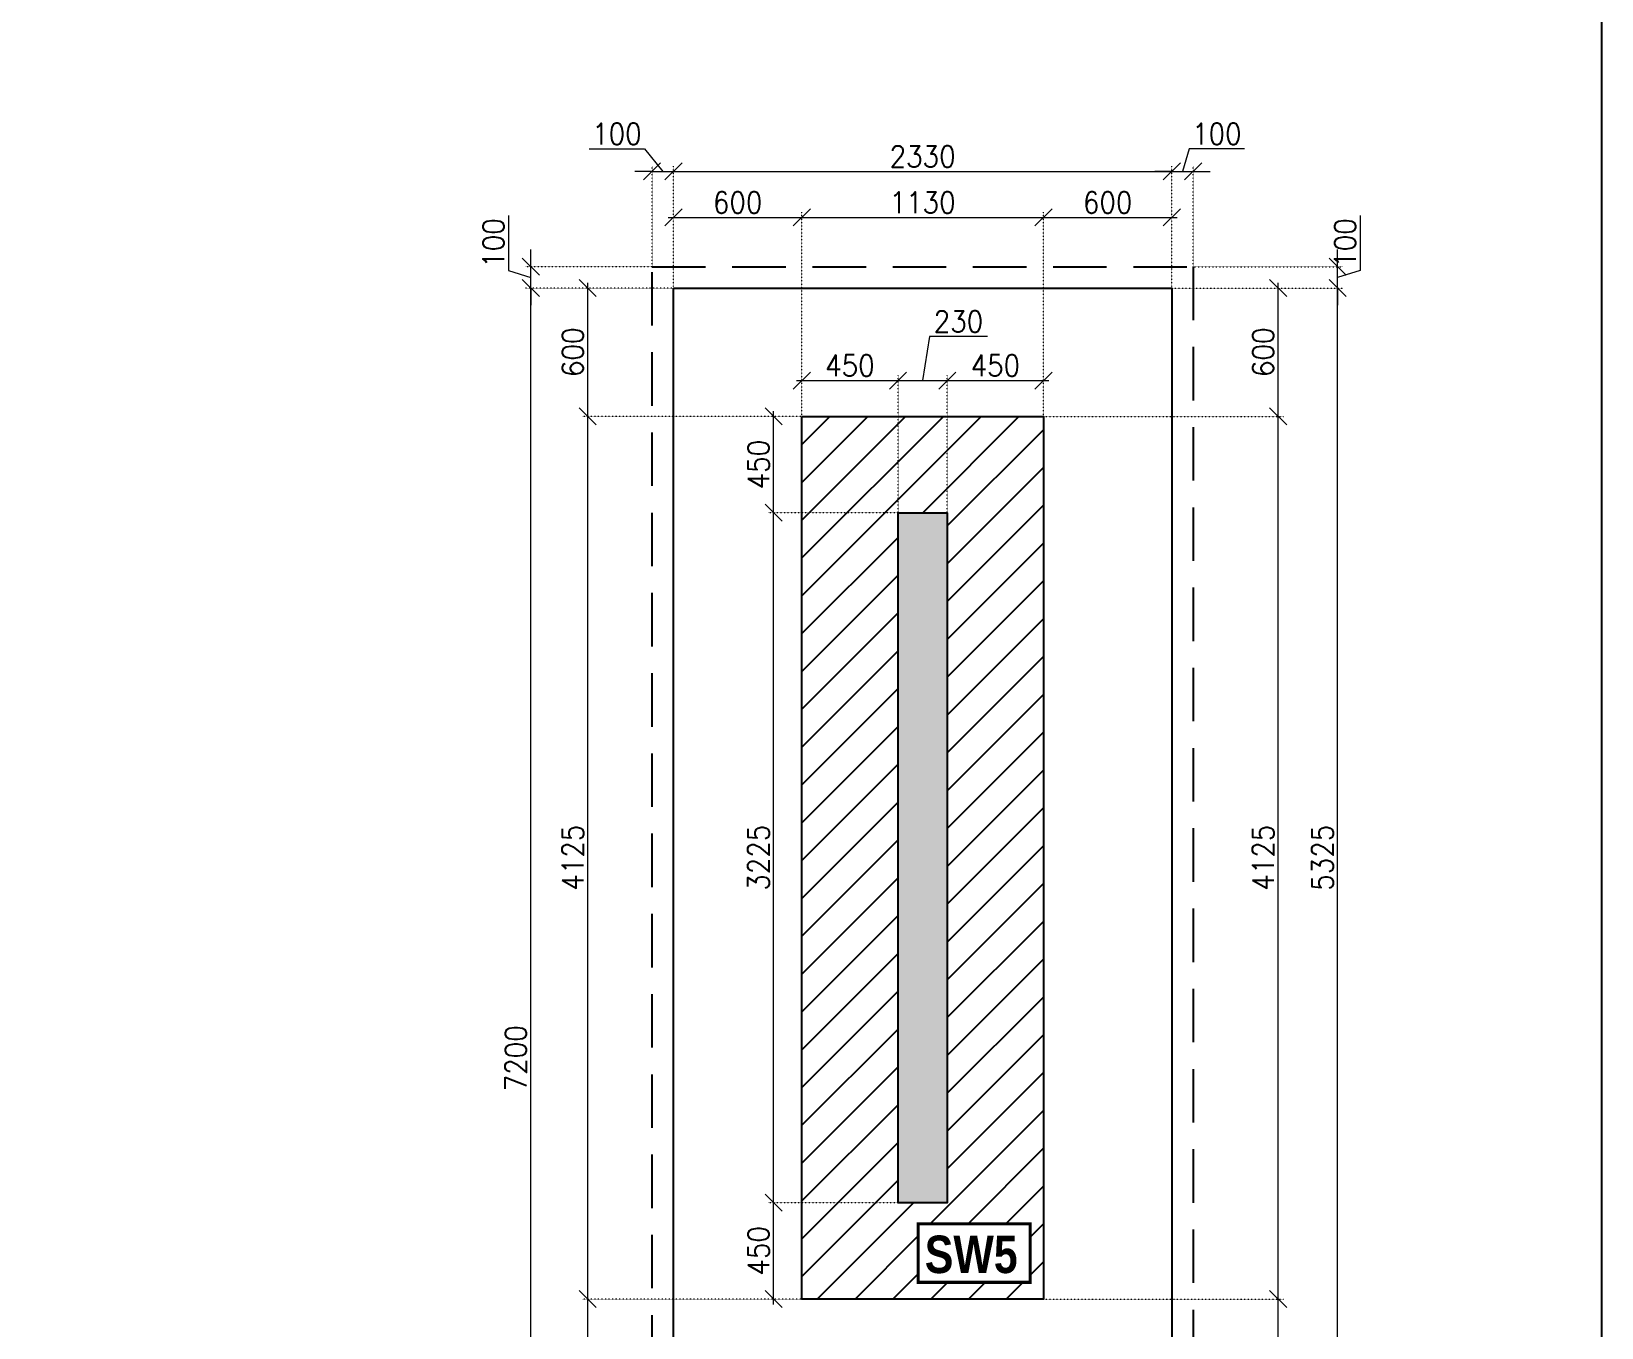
# Model space of a CAD drawing. Header units: millimetres. Extents: x 149548 to 2112824, y -1657616 to -1354760.
# Drawn here: x 1771344 to 1786027, y -1638174 to -1626058 of the extents above; entities that cross this region are included whole.
import ezdxf

# ---------------------------------------------------------------- set-up
doc = ezdxf.new("R2010")
doc.units = ezdxf.units.MM
doc.header["$MEASUREMENT"] = 0
doc.header["$PDMODE"] = 98
for name, pattern in [('CONTINOUS', [0]), ('DOT', [0.25, 0, -0.25]), ('HIDDEN', [0.375, 0.25, -0.125])]:
    doc.linetypes.add(name, pattern=pattern)
for name, color, linetype in [('Footing_ST', 241, 'Continuous'), ('Hatch', 8, 'Continuous'), ('Pcc_ST', 6, 'Continuous'), ('STR.COLUMN', 1, 'Continuous')]:
    doc.layers.add(name, color=color, linetype=linetype)
doc.layers.add('s-dm', color=171, linetype='Continuous', lineweight=15)
doc.layers.add('TXT', color=255, linetype='Continuous', lineweight=5)
doc.styles.add('G3-TEXT', font='ARIALNB.TTF', dxfattribs={"height": 3})
doc.styles.add('RS', font='romans.shx', dxfattribs={"width": 0.9})
doc.dimstyles.new('Maheboob', dxfattribs={"dimtxt": 100, "dimasz": 100, "dimexe": 0, "dimexo": 0, "dimgap": 50, "dimtad": 1, "dimdec": 0, "dimdsep": 46, "dimtxsty": 'RS', "dimblk": 'ME', "dimcen": 225, "dimdle": 25, "dimclrd": 256, "dimclre": 256, "dimclrt": 7, "dimadec": 1, "dimazin": 1, "dimtfac": 1, "dimtdec": 0, "dimtmove": 0, "dimatfit": 0, "dimldrblk": 'ME', "dimfxl": 1, "dimlwd": -1, "dimlwe": -1, "dimarcsym": 0})

# ---------------------------------------------------------------- blocks, each defined once
blk = doc.blocks.new('_Oblique')
at = {"color": 0, "linetype": 'ByBlock', "lineweight": -2}
blk.add_line((-0.5, -0.5), (0.5, 0.5), dxfattribs=at)
blk = doc.blocks.new('*D2343')
at = {"layer": 'Defpoints', "color": 0}
for p in [(1776546, -1637907), (1778548, -1637907), (1777958, -1640227)]:
    blk.add_point(p, dxfattribs=at)
at = {"layer": 's-dm'}
blk.add_line((1776546, -1640277), (1776546, -1637857), dxfattribs=at)
at = {"layer": 's-dm', "linetype": 'DOT'}
for p, q in [((1778548, -1637907), (1776496, -1637907)), ((1777958, -1640227), (1776496, -1640227))]:
    blk.add_line(p, q, dxfattribs=at)
at = {"layer": 's-dm', "xscale": 160, "yscale": 160, "zscale": 160}
for p, rotation in [((1776546, -1637907), 90), ((1776546, -1640227), 270)]:
    blk.add_blockref('_Oblique', p, dxfattribs=dict(at, rotation=rotation))
at = {"layer": 's-dm', "color": 7, "insert": (1776406, -1639067), "char_height": 200, "attachment_point": 5, "rotation": 90, "style": 'RS'}
blk.add_mtext('1160', dxfattribs=at)
blk = doc.blocks.new('ME')
at = {"layer": 's-dm', "color": 2, "ltscale": 50}
for p, q in [((0, -1.044), (0, 1.044)), ((-1.044, 0), (1.044, 0))]:
    blk.add_line(p, q, dxfattribs=at)
blk.add_lwpolyline([(0.738, 0.738), (-0.738, -0.738)], dxfattribs=at)
blk = doc.blocks.new('*D2344')
at = {"layer": 'Defpoints', "color": 0}
for p in [(1776546, -1629657), (1778548, -1629657), (1778548, -1637907)]:
    blk.add_point(p, dxfattribs=at)
at = {"layer": 's-dm', "linetype": 'DOT'}
for p, q in [((1778548, -1629657), (1776496, -1629657)), ((1778548, -1637907), (1776496, -1637907))]:
    blk.add_line(p, q, dxfattribs=at)
at = {"layer": 's-dm'}
blk.add_line((1776546, -1637957), (1776546, -1629607), dxfattribs=at)
at = {"layer": 's-dm', "xscale": 160, "yscale": 160, "zscale": 160}
for p, rotation in [((1776546, -1629657), 90), ((1776546, -1637907), 270)]:
    blk.add_blockref('_Oblique', p, dxfattribs=dict(at, rotation=rotation))
at = {"layer": 's-dm', "color": 7, "insert": (1776406, -1633782), "char_height": 200, "attachment_point": 5, "rotation": 90, "style": 'RS'}
blk.add_mtext('4125', dxfattribs=at)
blk = doc.blocks.new('*D2345')
at = {"layer": 'Defpoints', "color": 0}
for p in [(1776546, -1628457), (1777348, -1628457), (1778548, -1629657)]:
    blk.add_point(p, dxfattribs=at)
at = {"layer": 's-dm', "linetype": 'DOT'}
for p, q in [((1777348, -1628457), (1776496, -1628457)), ((1778548, -1629657), (1776496, -1629657))]:
    blk.add_line(p, q, dxfattribs=at)
at = {"layer": 's-dm'}
blk.add_line((1776546, -1629707), (1776546, -1628407), dxfattribs=at)
at = {"layer": 's-dm', "xscale": 160, "yscale": 160, "zscale": 160}
for p, rotation in [((1776546, -1628457), 90), ((1776546, -1629657), 270)]:
    blk.add_blockref('_Oblique', p, dxfattribs=dict(at, rotation=rotation))
at = {"layer": 's-dm', "color": 7, "insert": (1776406, -1629057), "char_height": 200, "attachment_point": 5, "rotation": 90, "style": 'RS'}
blk.add_mtext('600', dxfattribs=at)
blk = doc.blocks.new('*D2347')
at = {"layer": 'Defpoints', "color": 0}
for p in [(1776014, -1628457), (1777348, -1628457), (1777348, -1642857)]:
    blk.add_point(p, dxfattribs=at)
at = {"layer": 's-dm', "linetype": 'DOT'}
for p, q in [((1777348, -1628457), (1775964, -1628457)), ((1777348, -1642857), (1775964, -1642857))]:
    blk.add_line(p, q, dxfattribs=at)
at = {"layer": 's-dm'}
blk.add_line((1776014, -1642907), (1776014, -1628407), dxfattribs=at)
at = {"layer": 's-dm', "xscale": 160, "yscale": 160, "zscale": 160}
for p, rotation in [((1776014, -1628457), 90), ((1776014, -1642857), 270)]:
    blk.add_blockref('_Oblique', p, dxfattribs=dict(at, rotation=rotation))
at = {"layer": 's-dm', "color": 7, "insert": (1775874, -1635657), "char_height": 200, "attachment_point": 5, "rotation": 90, "style": 'RS'}
blk.add_mtext('7200', dxfattribs=at)
blk = doc.blocks.new('*D2348')
at = {"layer": 'Defpoints', "color": 0}
for p in [(1776014, -1628257), (1777148, -1628257), (1777348, -1628457)]:
    blk.add_point(p, dxfattribs=at)
at = {"layer": 's-dm'}
for p, q in [((1775804, -1627778), (1775804, -1628294)), ((1776014, -1628257), (1776014, -1628097)), ((1775804, -1628294), (1776014, -1628357)), ((1776014, -1628457), (1776014, -1628257)), ((1776014, -1628457), (1776014, -1628617))]:
    blk.add_line(p, q, dxfattribs=at)
at = {"layer": 's-dm', "linetype": 'DOT'}
for p, q in [((1777148, -1628257), (1775964, -1628257)), ((1777348, -1628457), (1775964, -1628457))]:
    blk.add_line(p, q, dxfattribs=at)
at = {"layer": 's-dm', "xscale": 160, "yscale": 160, "zscale": 160}
for p, rotation in [((1776014, -1628257), 270), ((1776014, -1628457), 90)]:
    blk.add_blockref('_Oblique', p, dxfattribs=dict(at, rotation=rotation))
at = {"layer": 's-dm', "color": 7, "insert": (1775664, -1628036), "char_height": 200, "attachment_point": 5, "rotation": 90, "style": 'RS'}
blk.add_mtext('100', dxfattribs=at)
blk = doc.blocks.new('*D2349')
at = {"layer": 'Defpoints', "color": 0}
for p in [(1778548, -1627796), (1777348, -1628457), (1778548, -1629657)]:
    blk.add_point(p, dxfattribs=at)
at = {"layer": 's-dm', "linetype": 'DOT'}
for p, q in [((1777348, -1628457), (1777348, -1627746)), ((1778548, -1629657), (1778548, -1627746))]:
    blk.add_line(p, q, dxfattribs=at)
at = {"layer": 's-dm'}
blk.add_line((1777298, -1627796), (1778598, -1627796), dxfattribs=at)
at = {"layer": 's-dm', "xscale": 160, "yscale": 160, "zscale": 160, "rotation": 180}
blk.add_blockref('_Oblique', (1777348, -1627796), dxfattribs=at)
at = {"layer": 's-dm', "xscale": 160, "yscale": 160, "zscale": 160}
blk.add_blockref('_Oblique', (1778548, -1627796), dxfattribs=at)
at = {"layer": 's-dm', "color": 7, "insert": (1777948, -1627656), "char_height": 200, "attachment_point": 5, "style": 'RS'}
blk.add_mtext('600', dxfattribs=at)
blk = doc.blocks.new('*D2350')
at = {"layer": 'Defpoints', "color": 0}
for p in [(1780808, -1627796), (1778548, -1629657), (1780808, -1629657)]:
    blk.add_point(p, dxfattribs=at)
at = {"layer": 's-dm', "linetype": 'DOT'}
for p, q in [((1778548, -1629657), (1778548, -1627746)), ((1780808, -1629657), (1780808, -1627746))]:
    blk.add_line(p, q, dxfattribs=at)
at = {"layer": 's-dm'}
blk.add_line((1778498, -1627796), (1780858, -1627796), dxfattribs=at)
at = {"layer": 's-dm', "xscale": 160, "yscale": 160, "zscale": 160, "rotation": 180}
blk.add_blockref('_Oblique', (1778548, -1627796), dxfattribs=at)
at = {"layer": 's-dm', "xscale": 160, "yscale": 160, "zscale": 160}
blk.add_blockref('_Oblique', (1780808, -1627796), dxfattribs=at)
at = {"layer": 's-dm', "color": 7, "insert": (1779678, -1627656), "char_height": 200, "attachment_point": 5, "style": 'RS'}
blk.add_mtext('1130', dxfattribs=at)
blk = doc.blocks.new('*D2351')
at = {"layer": 'Defpoints', "color": 0}
for p in [(1782008, -1627796), (1782008, -1628457), (1780808, -1629657)]:
    blk.add_point(p, dxfattribs=at)
at = {"layer": 's-dm', "linetype": 'DOT'}
for p, q in [((1780808, -1629657), (1780808, -1627746)), ((1782008, -1628457), (1782008, -1627746))]:
    blk.add_line(p, q, dxfattribs=at)
at = {"layer": 's-dm'}
blk.add_line((1780758, -1627796), (1782058, -1627796), dxfattribs=at)
at = {"layer": 's-dm', "xscale": 160, "yscale": 160, "zscale": 160, "rotation": 180}
blk.add_blockref('_Oblique', (1780808, -1627796), dxfattribs=at)
at = {"layer": 's-dm', "xscale": 160, "yscale": 160, "zscale": 160}
blk.add_blockref('_Oblique', (1782008, -1627796), dxfattribs=at)
at = {"layer": 's-dm', "color": 7, "insert": (1781408, -1627656), "char_height": 200, "attachment_point": 5, "style": 'RS'}
blk.add_mtext('600', dxfattribs=at)
blk = doc.blocks.new('*D2352')
at = {"layer": 'Defpoints', "color": 0}
for p in [(1777348, -1627366), (1777148, -1628257), (1777348, -1628457)]:
    blk.add_point(p, dxfattribs=at)
at = {"layer": 's-dm'}
for p, q in [((1776561, -1627156), (1777076, -1627156)), ((1777076, -1627156), (1777248, -1627366)), ((1777148, -1627366), (1776988, -1627366)), ((1777148, -1627366), (1777348, -1627366)), ((1777348, -1627366), (1777508, -1627366))]:
    blk.add_line(p, q, dxfattribs=at)
at = {"layer": 's-dm', "linetype": 'DOT'}
for p, q in [((1777148, -1628257), (1777148, -1627316)), ((1777348, -1628457), (1777348, -1627316))]:
    blk.add_line(p, q, dxfattribs=at)
at = {"layer": 's-dm', "xscale": 160, "yscale": 160, "zscale": 160}
blk.add_blockref('_Oblique', (1777148, -1627366), dxfattribs=at)
at = {"layer": 's-dm', "xscale": 160, "yscale": 160, "zscale": 160, "rotation": 180}
blk.add_blockref('_Oblique', (1777348, -1627366), dxfattribs=at)
at = {"layer": 's-dm', "color": 7, "insert": (1776819, -1627016), "char_height": 200, "attachment_point": 5, "style": 'RS'}
blk.add_mtext('100', dxfattribs=at)
blk = doc.blocks.new('*D2353')
at = {"layer": 'Defpoints', "color": 0}
for p in [(1782008, -1627366), (1777348, -1628457), (1782008, -1628457)]:
    blk.add_point(p, dxfattribs=at)
at = {"layer": 's-dm', "linetype": 'DOT'}
for p, q in [((1777348, -1628457), (1777348, -1627316)), ((1782008, -1628457), (1782008, -1627316))]:
    blk.add_line(p, q, dxfattribs=at)
at = {"layer": 's-dm'}
blk.add_line((1777298, -1627366), (1782058, -1627366), dxfattribs=at)
at = {"layer": 's-dm', "xscale": 160, "yscale": 160, "zscale": 160, "rotation": 180}
blk.add_blockref('_Oblique', (1777348, -1627366), dxfattribs=at)
at = {"layer": 's-dm', "xscale": 160, "yscale": 160, "zscale": 160}
blk.add_blockref('_Oblique', (1782008, -1627366), dxfattribs=at)
at = {"layer": 's-dm', "color": 7, "insert": (1779678, -1627226), "char_height": 200, "attachment_point": 5, "style": 'RS'}
blk.add_mtext('2330', dxfattribs=at)
blk = doc.blocks.new('*D2354')
at = {"layer": 'Defpoints', "color": 0}
for p in [(1782208, -1627366), (1782208, -1628257), (1782008, -1628457)]:
    blk.add_point(p, dxfattribs=at)
at = {"layer": 's-dm'}
for p, q in [((1782171, -1627156), (1782108, -1627366)), ((1782687, -1627156), (1782171, -1627156)), ((1782008, -1627366), (1781848, -1627366)), ((1782008, -1627366), (1782208, -1627366)), ((1782208, -1627366), (1782368, -1627366))]:
    blk.add_line(p, q, dxfattribs=at)
at = {"layer": 's-dm', "linetype": 'DOT'}
for p, q in [((1782008, -1628457), (1782008, -1627316)), ((1782208, -1628257), (1782208, -1627316))]:
    blk.add_line(p, q, dxfattribs=at)
at = {"layer": 's-dm', "xscale": 160, "yscale": 160, "zscale": 160}
blk.add_blockref('_Oblique', (1782008, -1627366), dxfattribs=at)
at = {"layer": 's-dm', "xscale": 160, "yscale": 160, "zscale": 160, "rotation": 180}
blk.add_blockref('_Oblique', (1782208, -1627366), dxfattribs=at)
at = {"layer": 's-dm', "color": 7, "insert": (1782429, -1627016), "char_height": 200, "attachment_point": 5, "style": 'RS'}
blk.add_mtext('100', dxfattribs=at)
blk = doc.blocks.new('*D2358')
at = {"layer": 'Defpoints', "color": 0}
for p in [(1780808, -1637907), (1783003, -1637907), (1782008, -1639107)]:
    blk.add_point(p, dxfattribs=at)
at = {"layer": 's-dm'}
blk.add_line((1783003, -1639157), (1783003, -1637857), dxfattribs=at)
at = {"layer": 's-dm', "linetype": 'DOT'}
for p, q in [((1780808, -1637907), (1783053, -1637907)), ((1782008, -1639107), (1783053, -1639107))]:
    blk.add_line(p, q, dxfattribs=at)
at = {"layer": 's-dm', "xscale": 160, "yscale": 160, "zscale": 160}
for p, rotation in [((1783003, -1637907), 90), ((1783003, -1639107), 270)]:
    blk.add_blockref('_Oblique', p, dxfattribs=dict(at, rotation=rotation))
at = {"layer": 's-dm', "color": 7, "insert": (1782863, -1638507), "char_height": 200, "attachment_point": 5, "rotation": 90, "style": 'RS'}
blk.add_mtext('600', dxfattribs=at)
blk = doc.blocks.new('*D2359')
at = {"layer": 'Defpoints', "color": 0}
for p in [(1780808, -1629657), (1783003, -1629657), (1780808, -1637907)]:
    blk.add_point(p, dxfattribs=at)
at = {"layer": 's-dm', "linetype": 'DOT'}
for p, q in [((1780808, -1629657), (1783053, -1629657)), ((1780808, -1637907), (1783053, -1637907))]:
    blk.add_line(p, q, dxfattribs=at)
at = {"layer": 's-dm'}
blk.add_line((1783003, -1637957), (1783003, -1629607), dxfattribs=at)
at = {"layer": 's-dm', "xscale": 160, "yscale": 160, "zscale": 160}
for p, rotation in [((1783003, -1629657), 90), ((1783003, -1637907), 270)]:
    blk.add_blockref('_Oblique', p, dxfattribs=dict(at, rotation=rotation))
at = {"layer": 's-dm', "color": 7, "insert": (1782863, -1633782), "char_height": 200, "attachment_point": 5, "rotation": 90, "style": 'RS'}
blk.add_mtext('4125', dxfattribs=at)
blk = doc.blocks.new('*D2360')
at = {"layer": 'Defpoints', "color": 0}
for p in [(1782008, -1628457), (1783003, -1628457), (1780808, -1629657)]:
    blk.add_point(p, dxfattribs=at)
at = {"layer": 's-dm', "linetype": 'DOT'}
for p, q in [((1782008, -1628457), (1783053, -1628457)), ((1780808, -1629657), (1783053, -1629657))]:
    blk.add_line(p, q, dxfattribs=at)
at = {"layer": 's-dm'}
blk.add_line((1783003, -1629707), (1783003, -1628407), dxfattribs=at)
at = {"layer": 's-dm', "xscale": 160, "yscale": 160, "zscale": 160}
for p, rotation in [((1783003, -1628457), 90), ((1783003, -1629657), 270)]:
    blk.add_blockref('_Oblique', p, dxfattribs=dict(at, rotation=rotation))
at = {"layer": 's-dm', "color": 7, "insert": (1782863, -1629057), "char_height": 200, "attachment_point": 5, "rotation": 90, "style": 'RS'}
blk.add_mtext('600', dxfattribs=at)
blk = doc.blocks.new('*D2363')
at = {"layer": 'Defpoints', "color": 0}
for p in [(1782008, -1628457), (1783558, -1628457), (1782008, -1639107)]:
    blk.add_point(p, dxfattribs=at)
at = {"layer": 's-dm', "linetype": 'DOT'}
for p, q in [((1782008, -1628457), (1783608, -1628457)), ((1782008, -1639107), (1783608, -1639107))]:
    blk.add_line(p, q, dxfattribs=at)
at = {"layer": 's-dm'}
blk.add_line((1783558, -1639157), (1783558, -1628407), dxfattribs=at)
at = {"layer": 's-dm', "xscale": 160, "yscale": 160, "zscale": 160}
for p, rotation in [((1783558, -1628457), 90), ((1783558, -1639107), 270)]:
    blk.add_blockref('_Oblique', p, dxfattribs=dict(at, rotation=rotation))
at = {"layer": 's-dm', "color": 7, "insert": (1783418, -1633782), "char_height": 200, "attachment_point": 5, "rotation": 90, "style": 'RS'}
blk.add_mtext('5325', dxfattribs=at)
blk = doc.blocks.new('*D2364')
at = {"layer": 'Defpoints', "color": 0}
for p in [(1782208, -1628257), (1783558, -1628257), (1782008, -1628457)]:
    blk.add_point(p, dxfattribs=at)
at = {"layer": 's-dm'}
for p, q in [((1783768, -1627778), (1783768, -1628294)), ((1783558, -1628257), (1783558, -1628097)), ((1783558, -1628457), (1783558, -1628257)), ((1783768, -1628294), (1783558, -1628357)), ((1783558, -1628457), (1783558, -1628617))]:
    blk.add_line(p, q, dxfattribs=at)
at = {"layer": 's-dm', "linetype": 'DOT'}
for p, q in [((1782208, -1628257), (1783608, -1628257)), ((1782008, -1628457), (1783608, -1628457))]:
    blk.add_line(p, q, dxfattribs=at)
at = {"layer": 's-dm', "xscale": 160, "yscale": 160, "zscale": 160}
for p, rotation in [((1783558, -1628257), 270), ((1783558, -1628457), 90)]:
    blk.add_blockref('_Oblique', p, dxfattribs=dict(at, rotation=rotation))
at = {"layer": 's-dm', "color": 7, "insert": (1783628, -1628036), "char_height": 200, "attachment_point": 5, "rotation": 90, "style": 'RS'}
blk.add_mtext('100', dxfattribs=at)
blk = doc.blocks.new('*D2452')
at = {"layer": 'Defpoints', "color": 0}
for p in [(1778284, -1637007), (1779448, -1637007), (1778548, -1637907)]:
    blk.add_point(p, dxfattribs=at)
at = {"layer": 's-dm', "linetype": 'DOT'}
for p, q in [((1779448, -1637007), (1778234, -1637007)), ((1778548, -1637907), (1778234, -1637907))]:
    blk.add_line(p, q, dxfattribs=at)
at = {"layer": 's-dm'}
blk.add_line((1778284, -1637957), (1778284, -1636957), dxfattribs=at)
at = {"layer": 's-dm', "xscale": 160, "yscale": 160, "zscale": 160}
for p, rotation in [((1778284, -1637007), 90), ((1778284, -1637907), 270)]:
    blk.add_blockref('_Oblique', p, dxfattribs=dict(at, rotation=rotation))
at = {"layer": 's-dm', "color": 7, "insert": (1778144, -1637457), "char_height": 200, "attachment_point": 5, "rotation": 90, "style": 'RS'}
blk.add_mtext('450', dxfattribs=at)
blk = doc.blocks.new('*D2453')
at = {"layer": 'Defpoints', "color": 0}
for p in [(1778284, -1630557), (1779448, -1630557), (1779448, -1637007)]:
    blk.add_point(p, dxfattribs=at)
at = {"layer": 's-dm'}
blk.add_line((1778284, -1637057), (1778284, -1630507), dxfattribs=at)
at = {"layer": 's-dm', "linetype": 'DOT'}
for p, q in [((1779448, -1630557), (1778234, -1630557)), ((1779448, -1637007), (1778234, -1637007))]:
    blk.add_line(p, q, dxfattribs=at)
at = {"layer": 's-dm', "xscale": 160, "yscale": 160, "zscale": 160}
for p, rotation in [((1778284, -1630557), 90), ((1778284, -1637007), 270)]:
    blk.add_blockref('_Oblique', p, dxfattribs=dict(at, rotation=rotation))
at = {"layer": 's-dm', "color": 7, "insert": (1778144, -1633782), "char_height": 200, "attachment_point": 5, "rotation": 90, "style": 'RS'}
blk.add_mtext('3225', dxfattribs=at)
blk = doc.blocks.new('*D2454')
at = {"layer": 'Defpoints', "color": 0}
for p in [(1778284, -1629657), (1778548, -1629657), (1779448, -1630557)]:
    blk.add_point(p, dxfattribs=at)
at = {"layer": 's-dm', "linetype": 'DOT'}
for p, q in [((1778548, -1629657), (1778234, -1629657)), ((1779448, -1630557), (1778234, -1630557))]:
    blk.add_line(p, q, dxfattribs=at)
at = {"layer": 's-dm'}
blk.add_line((1778284, -1630607), (1778284, -1629607), dxfattribs=at)
at = {"layer": 's-dm', "xscale": 160, "yscale": 160, "zscale": 160}
for p, rotation in [((1778284, -1629657), 90), ((1778284, -1630557), 270)]:
    blk.add_blockref('_Oblique', p, dxfattribs=dict(at, rotation=rotation))
at = {"layer": 's-dm', "color": 7, "insert": (1778144, -1630107), "char_height": 200, "attachment_point": 5, "rotation": 90, "style": 'RS'}
blk.add_mtext('450', dxfattribs=at)
blk = doc.blocks.new('*D2455')
at = {"layer": 'Defpoints', "color": 0}
for p in [(1779448, -1629322), (1778548, -1629657), (1779448, -1630557)]:
    blk.add_point(p, dxfattribs=at)
at = {"layer": 's-dm'}
blk.add_line((1778498, -1629322), (1779498, -1629322), dxfattribs=at)
at = {"layer": 's-dm', "linetype": 'DOT'}
for p, q in [((1778548, -1629657), (1778548, -1629272)), ((1779448, -1630557), (1779448, -1629272))]:
    blk.add_line(p, q, dxfattribs=at)
at = {"layer": 's-dm', "xscale": 160, "yscale": 160, "zscale": 160, "rotation": 180}
blk.add_blockref('_Oblique', (1778548, -1629322), dxfattribs=at)
at = {"layer": 's-dm', "xscale": 160, "yscale": 160, "zscale": 160}
blk.add_blockref('_Oblique', (1779448, -1629322), dxfattribs=at)
at = {"layer": 's-dm', "color": 7, "insert": (1778998, -1629182), "char_height": 200, "attachment_point": 5, "style": 'RS'}
blk.add_mtext('450', dxfattribs=at)
blk = doc.blocks.new('*D2456')
at = {"layer": 'Defpoints', "color": 0}
for p in [(1779908, -1629322), (1779448, -1630557), (1779908, -1630557)]:
    blk.add_point(p, dxfattribs=at)
at = {"layer": 's-dm'}
for p, q in [((1779741, -1628909), (1779678, -1629322)), ((1780284, -1628909), (1779741, -1628909)), ((1779398, -1629322), (1779958, -1629322))]:
    blk.add_line(p, q, dxfattribs=at)
at = {"layer": 's-dm', "linetype": 'DOT'}
for p, q in [((1779448, -1630557), (1779448, -1629272)), ((1779908, -1630557), (1779908, -1629272))]:
    blk.add_line(p, q, dxfattribs=at)
at = {"layer": 's-dm', "xscale": 160, "yscale": 160, "zscale": 160, "rotation": 180}
blk.add_blockref('_Oblique', (1779448, -1629322), dxfattribs=at)
at = {"layer": 's-dm', "xscale": 160, "yscale": 160, "zscale": 160}
blk.add_blockref('_Oblique', (1779908, -1629322), dxfattribs=at)
at = {"layer": 's-dm', "color": 7, "insert": (1780013, -1628769), "char_height": 200, "attachment_point": 5, "style": 'RS'}
blk.add_mtext('230', dxfattribs=at)
blk = doc.blocks.new('*D2457')
at = {"layer": 'Defpoints', "color": 0}
for p in [(1780808, -1629322), (1780808, -1629657), (1779908, -1630557)]:
    blk.add_point(p, dxfattribs=at)
at = {"layer": 's-dm'}
blk.add_line((1779858, -1629322), (1780858, -1629322), dxfattribs=at)
at = {"layer": 's-dm', "linetype": 'DOT'}
for p, q in [((1779908, -1630557), (1779908, -1629272)), ((1780808, -1629657), (1780808, -1629272))]:
    blk.add_line(p, q, dxfattribs=at)
at = {"layer": 's-dm', "xscale": 160, "yscale": 160, "zscale": 160, "rotation": 180}
blk.add_blockref('_Oblique', (1779908, -1629322), dxfattribs=at)
at = {"layer": 's-dm', "xscale": 160, "yscale": 160, "zscale": 160}
blk.add_blockref('_Oblique', (1780808, -1629322), dxfattribs=at)
at = {"layer": 's-dm', "color": 7, "insert": (1780358, -1629182), "char_height": 200, "attachment_point": 5, "style": 'RS'}
blk.add_mtext('450', dxfattribs=at)

msp = doc.modelspace()

# ---------------------------------------------------------------- hatches: boundary and pattern name
at = {"layer": 'Hatch', "linetype": 'CONTINOUS', "ltscale": 96}
h = msp.add_hatch(dxfattribs=at)
h.set_pattern_fill('ANSI31', color=256, scale=2000)
h.set_pattern_definition([(45, (-2101159.74, 1394563), (-176.776695, 176.776695), [])])
h.paths.add_polyline_path([(1779636.1, -1637751.3), (1780683.9, -1637751.3), (1780683.9, -1637204), (1779636.1, -1637204)])
h.paths.add_polyline_path([(1778548.4, -1629657), (1778548.4, -1637907), (1780808.4, -1637907), (1780808.4, -1629657)])
h.paths.add_polyline_path([(1779448.4, -1630557), (1779908.4, -1630557), (1779908.4, -1637007), (1779448.4, -1637007)], flags=16)
at = {"layer": 'STR.COLUMN', "transparency": 33554687}
h = msp.add_hatch(color=256, dxfattribs=at)
h.dxf.hatch_style = 1
h.paths.add_polyline_path([(1779448.4, -1630557), (1779448.4, -1637007), (1779908.4, -1637007), (1779908.4, -1630557)])

# ---------------------------------------------------------------- linework, layer by layer
at = {"lineweight": -3}
msp.add_lwpolyline([(1786027, -1657616.5), (1667061.5, -1657616.5), (1667061.5, -1577510.7), (1786027, -1577510.7)], close=True, dxfattribs=at)
at = {"color": 101, "const_width": 29.5}
msp.add_lwpolyline([(1779636.1, -1637751.3), (1779636.1, -1637204), (1780683.9, -1637204), (1780683.9, -1637751.3)], close=True, dxfattribs=at)
at = {"layer": 'Footing_ST'}
for points in [[(1777348.4, -1628457), (1782008.4, -1628457), (1782008.4, -1639107), (1781333.4, -1639107), (1781333.4, -1642857), (1777348.4, -1642857)], [(1778548.4, -1629657), (1780808.4, -1629657), (1780808.4, -1637907), (1778548.4, -1637907)]]:
    msp.add_lwpolyline(points, close=True, dxfattribs=at)
at = {"layer": 'Pcc_ST', "linetype": 'HIDDEN', "ltscale": 2000}
msp.add_lwpolyline([(1777148.4, -1643057), (1777148.4, -1628257), (1782208.4, -1628257), (1782208.4, -1639307), (1781533.4, -1639307), (1781533.4, -1643057), (1777148.4, -1643057)], dxfattribs=at)
at = {"layer": 'STR.COLUMN', "color": 5}
msp.add_lwpolyline([(1779448.4, -1630557), (1779908.4, -1630557), (1779908.4, -1637007), (1779448.4, -1637007), (1779448.4, -1630557)], dxfattribs=at)

# ---------------------------------------------------------------- texts
at = {"layer": 'TXT', "style": 'G3-TEXT'}
msp.add_text('SW5', height=350, dxfattribs=at).set_placement((1779698, -1637664.5))

# ---------------------------------------------------------------- dimensions: what is measured, and where the dimension line sits
at = {"layer": 's-dm'}
for base, p1, p2, override, picture, middle in [((1777348.4, -1627366.1), (1777148.4, -1628257), (1777348.4, -1628457), {"dimscale": 2, "dimasz": 80, "dimexe": 25, "dimgap": 20, "dimlfac": 0.5, "dimtxsty": 'RS', "dimblk1": 'Oblique', "dimblk2": 'Oblique', "dimsah": 1, "dimtmove": 1, "dimldrblk": 'ME', "dimfxl": 0, "dimarcsym": 1}, '*D2352', (1777036.4, -1627156.1)), ((1779908.4, -1629322.1), (1779448.4, -1630557), (1779908.4, -1630557), {"dimscale": 2, "dimasz": 80, "dimexe": 25, "dimgap": 20, "dimlfac": 0.5, "dimblk1": 'Oblique', "dimblk2": 'Oblique', "dimsah": 1, "dimtmove": 1, "dimfxl": 0, "dimarcsym": 1}, '*D2456', (1779781.4, -1628909.1))]:
    dim = msp.add_linear_dim(base=base, p1=p1, p2=p2, dimstyle='Maheboob', override=override, dxfattribs=at)
    dim.commit()
    dim.dimension.update_dxf_attribs({"geometry": picture, "text_midpoint": middle, "dimtype": 160})
for base, p1, p2, override, picture, middle in [((1782208.4, -1627366.1), (1782008.4, -1628457), (1782208.4, -1628257), {"dimscale": 2, "dimasz": 80, "dimexe": 25, "dimgap": 20, "dimlfac": 0.5, "dimblk1": 'Oblique', "dimblk2": 'Oblique', "dimsah": 1, "dimtmove": 1, "dimfxl": 0, "dimarcsym": 1}, '*D2354', (1782211.4, -1627016.1)), ((1782008.4, -1627366.1), (1777348.4, -1628457), (1782008.4, -1628457), {"dimscale": 2, "dimasz": 80, "dimexe": 25, "dimgap": 20, "dimlfac": 0.5, "dimblk1": 'Oblique', "dimblk2": 'Oblique', "dimsah": 1, "dimtmove": 1, "dimfxl": 0, "dimarcsym": 1}, '*D2353', (1779678.4, -1627226.1)), ((1778548.4, -1627796.2), (1777348.4, -1628457), (1778548.4, -1629657), {"dimscale": 2, "dimasz": 80, "dimexe": 25, "dimgap": 20, "dimlfac": 0.5, "dimtxsty": 'RS', "dimblk1": 'Oblique', "dimblk2": 'Oblique', "dimsah": 1, "dimtmove": 1, "dimldrblk": 'ME', "dimfxl": 0, "dimarcsym": 1}, '*D2349', (1777948.4, -1627656.2)), ((1780808.4, -1627796.2), (1778548.4, -1629657), (1780808.4, -1629657), {"dimscale": 2, "dimasz": 80, "dimexe": 25, "dimgap": 20, "dimlfac": 0.5, "dimblk1": 'Oblique', "dimblk2": 'Oblique', "dimsah": 1, "dimtmove": 1, "dimfxl": 0, "dimarcsym": 1}, '*D2350', (1779678.4, -1627656.2)), ((1782008.4, -1627796.2), (1780808.4, -1629657), (1782008.4, -1628457), {"dimscale": 2, "dimasz": 80, "dimexe": 25, "dimgap": 20, "dimlfac": 0.5, "dimblk1": 'Oblique', "dimblk2": 'Oblique', "dimsah": 1, "dimtmove": 1, "dimfxl": 0, "dimarcsym": 1}, '*D2351', (1781408.4, -1627656.2)), ((1779448.4, -1629322.1), (1778548.4, -1629657), (1779448.4, -1630557), {"dimscale": 2, "dimasz": 80, "dimexe": 25, "dimgap": 20, "dimlfac": 0.5, "dimtxsty": 'RS', "dimblk1": 'Oblique', "dimblk2": 'Oblique', "dimsah": 1, "dimtmove": 1, "dimldrblk": 'ME', "dimfxl": 0, "dimarcsym": 1}, '*D2455', (1778998.4, -1629182.1)), ((1780808.4, -1629322.1), (1779908.4, -1630557), (1780808.4, -1629657), {"dimscale": 2, "dimasz": 80, "dimexe": 25, "dimgap": 20, "dimlfac": 0.5, "dimblk1": 'Oblique', "dimblk2": 'Oblique', "dimsah": 1, "dimtmove": 1, "dimfxl": 0, "dimarcsym": 1}, '*D2457', (1780358.4, -1629182.1))]:
    dim = msp.add_linear_dim(base=base, p1=p1, p2=p2, dimstyle='Maheboob', override=override, dxfattribs=at)
    dim.commit()
    dim.dimension.update_dxf_attribs({"geometry": picture, "text_midpoint": middle})
for base, p1, p2, override, picture, middle in [((1776013.8, -1628257), (1777348.4, -1628457), (1777148.4, -1628257), {"dimscale": 2, "dimasz": 80, "dimexe": 25, "dimgap": 20, "dimlfac": 0.5, "dimblk1": 'Oblique', "dimblk2": 'Oblique', "dimsah": 1, "dimtmove": 1, "dimfxl": 0, "dimarcsym": 1}, '*D2348', (1775663.8, -1628254)), ((1783557.6, -1628257), (1782008.4, -1628457), (1782208.4, -1628257), {"dimscale": 2, "dimasz": 80, "dimexe": 25, "dimgap": 20, "dimlfac": 0.5, "dimblk1": 'Oblique', "dimblk2": 'Oblique', "dimsah": 1, "dimtmove": 1, "dimfxl": 0, "dimarcsym": 1}, '*D2364', (1783627.6, -1628254)), ((1776013.8, -1628457), (1777348.4, -1642857), (1777348.4, -1628457), {"dimscale": 2, "dimasz": 80, "dimexe": 25, "dimgap": 20, "dimlfac": 0.5, "dimblk1": 'Oblique', "dimblk2": 'Oblique', "dimsah": 1, "dimtmove": 1, "dimfxl": 0, "dimarcsym": 1}, '*D2347', (1775873.8, -1635657)), ((1776545.9, -1628457), (1778548.4, -1629657), (1777348.4, -1628457), {"dimscale": 2, "dimasz": 80, "dimexe": 25, "dimgap": 20, "dimlfac": 0.5, "dimblk1": 'Oblique', "dimblk2": 'Oblique', "dimsah": 1, "dimtmove": 1, "dimfxl": 0, "dimarcsym": 1}, '*D2345', (1776405.9, -1629057)), ((1783003.1, -1628457), (1780808.4, -1629657), (1782008.4, -1628457), {"dimscale": 2, "dimasz": 80, "dimexe": 25, "dimgap": 20, "dimlfac": 0.5, "dimblk1": 'Oblique', "dimblk2": 'Oblique', "dimsah": 1, "dimtmove": 1, "dimfxl": 0, "dimarcsym": 1}, '*D2360', (1782863.1, -1629057)), ((1783557.6, -1628457), (1782008.4, -1639107), (1782008.4, -1628457), {"dimscale": 2, "dimasz": 80, "dimexe": 25, "dimgap": 20, "dimlfac": 0.5, "dimblk1": 'Oblique', "dimblk2": 'Oblique', "dimsah": 1, "dimtmove": 1, "dimfxl": 0, "dimarcsym": 1}, '*D2363', (1783417.6, -1633782)), ((1776545.9, -1629657), (1778548.4, -1637907), (1778548.4, -1629657), {"dimscale": 2, "dimasz": 80, "dimexe": 25, "dimgap": 20, "dimlfac": 0.5, "dimblk1": 'Oblique', "dimblk2": 'Oblique', "dimsah": 1, "dimtmove": 1, "dimfxl": 0, "dimarcsym": 1}, '*D2344', (1776405.9, -1633782)), ((1778284.1, -1629657), (1779448.4, -1630557), (1778548.4, -1629657), {"dimscale": 2, "dimasz": 80, "dimexe": 25, "dimgap": 20, "dimlfac": 0.5, "dimblk1": 'Oblique', "dimblk2": 'Oblique', "dimsah": 1, "dimtmove": 1, "dimfxl": 0, "dimarcsym": 1}, '*D2454', (1778144.1, -1630107)), ((1783003.1, -1629657), (1780808.4, -1637907), (1780808.4, -1629657), {"dimscale": 2, "dimasz": 80, "dimexe": 25, "dimgap": 20, "dimlfac": 0.5, "dimblk1": 'Oblique', "dimblk2": 'Oblique', "dimsah": 1, "dimtmove": 1, "dimfxl": 0, "dimarcsym": 1}, '*D2359', (1782863.1, -1633782)), ((1778284.1, -1630557), (1779448.4, -1637007), (1779448.4, -1630557), {"dimscale": 2, "dimasz": 80, "dimexe": 25, "dimgap": 20, "dimlfac": 0.5, "dimblk1": 'Oblique', "dimblk2": 'Oblique', "dimsah": 1, "dimtmove": 1, "dimfxl": 0, "dimarcsym": 1}, '*D2453', (1778144.1, -1633782)), ((1778284.1, -1637007), (1778548.4, -1637907), (1779448.4, -1637007), {"dimscale": 2, "dimasz": 80, "dimexe": 25, "dimgap": 20, "dimlfac": 0.5, "dimtxsty": 'RS', "dimblk1": 'Oblique', "dimblk2": 'Oblique', "dimsah": 1, "dimtmove": 1, "dimldrblk": 'ME', "dimfxl": 0, "dimarcsym": 1}, '*D2452', (1778144.1, -1637457)), ((1776545.9, -1637907), (1777958.4, -1640227), (1778548.4, -1637907), {"dimscale": 2, "dimasz": 80, "dimexe": 25, "dimgap": 20, "dimlfac": 0.5, "dimblk1": 'Oblique', "dimblk2": 'Oblique', "dimsah": 1, "dimtmove": 1, "dimfxl": 0, "dimarcsym": 1}, '*D2343', (1776405.9, -1639067)), ((1783003.1, -1637907), (1782008.4, -1639107), (1780808.4, -1637907), {"dimscale": 2, "dimasz": 80, "dimexe": 25, "dimgap": 20, "dimlfac": 0.5, "dimblk1": 'Oblique', "dimblk2": 'Oblique', "dimsah": 1, "dimtmove": 1, "dimfxl": 0, "dimarcsym": 1}, '*D2358', (1782863.1, -1638507))]:
    dim = msp.add_linear_dim(base=base, p1=p1, p2=p2, angle=90, dimstyle='Maheboob', override=override, dxfattribs=at)
    dim.commit()
    dim.dimension.update_dxf_attribs({"geometry": picture, "text_midpoint": middle})

doc.saveas('drawing.dxf')
